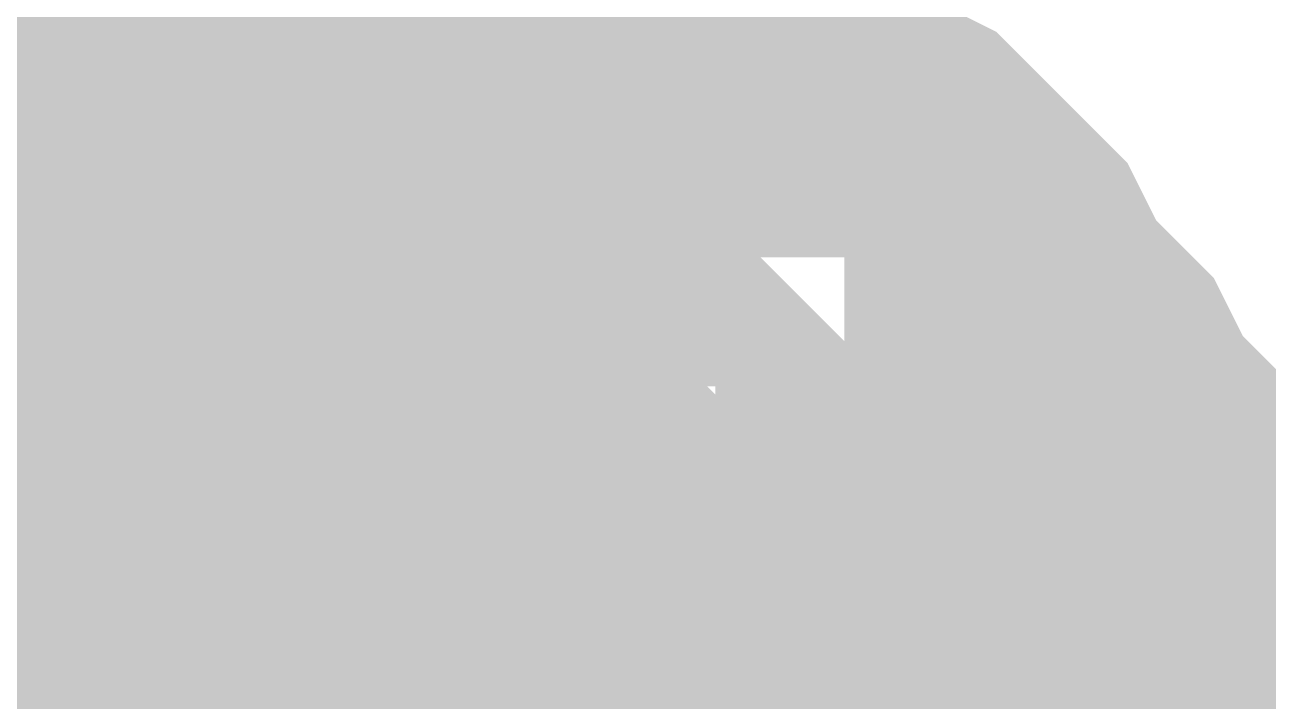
# Model space of a CAD drawing. Header units: inches. Extents: x 0 to 841, y 0 to 594.
# Drawn here: x 534.861 to 535.829, y 60.152 to 60.679 of the extents above; entities that cross this region are included whole.
import ezdxf

# ---------------------------------------------------------------- set-up
doc = ezdxf.new("R2010")
doc.units = ezdxf.units.IN
doc.layers.add('Sheet', color=255, linetype='Continuous')

msp = doc.modelspace()

# ---------------------------------------------------------------- linework, layer by layer
at = {"layer": 'Sheet'}
for points in [[(535.01236, 59.98843, 0.7493, 0.7493, 0), (535.01236, 64.99682, 0.7493, 0.7493, 0)], [(534.6755, 60.68466, 0.29972, 0.29972, 0), (534.72041, 60.68466, 0.29972, 0.29972, 0), (534.74287, 60.70712, 0.29972, 0.29972, 0), (534.78779, 60.70712, 0.29972, 0.29972, 0), (534.81024, 60.72958, 0.29972, 0.29972, 0), (534.85516, 60.72958, 0.29972, 0.29972, 0), (534.90007, 60.75204, 0.29972, 0.29972, 0), (534.92253, 60.75204, 0.29972, 0.29972, 0), (534.96745, 60.75204, 0.29972, 0.29972, 0), (535.01236, 60.75204, 0.29972, 0.29972, 0)], [(534.6755, 60.68466, 0.29972, 0.29972, 0), (534.72041, 60.68466, 0.29972, 0.29972, 0), (534.74287, 60.70712, 0.29972, 0.29972, 0), (534.78779, 60.70712, 0.29972, 0.29972, 0), (534.81024, 60.72958, 0.29972, 0.29972, 0), (534.85516, 60.72958, 0.29972, 0.29972, 0), (534.90007, 60.75204, 0.29972, 0.29972, 0), (534.92253, 60.75204, 0.29972, 0.29972, 0), (534.96745, 60.75204, 0.29972, 0.29972, 0), (535.01236, 60.75204, 0.29972, 0.29972, 0)], [(534.6755, 60.68466, 0.29972, 0.29972, 0), (534.72041, 60.68466, 0.29972, 0.29972, 0), (534.74287, 60.70712, 0.29972, 0.29972, 0), (534.78779, 60.70712, 0.29972, 0.29972, 0), (534.81024, 60.72958, 0.29972, 0.29972, 0), (534.85516, 60.72958, 0.29972, 0.29972, 0), (534.90007, 60.75204, 0.29972, 0.29972, 0), (534.92253, 60.75204, 0.29972, 0.29972, 0), (534.96745, 60.75204, 0.29972, 0.29972, 0), (535.01236, 60.75204, 0.29972, 0.29972, 0)], [(535.01236, 60.75204, 0.29972, 0.29972, 0), (535.01236, 60.75204, 0.29972, 0.29972, 0)], [(535.01236, 60.75204, 0.29972, 0.29972, 0), (535.05728, 60.75204, 0.29972, 0.29972, 0), (535.07974, 60.75204, 0.29972, 0.29972, 0), (535.12465, 60.75204, 0.29972, 0.29972, 0), (535.16957, 60.72958, 0.29972, 0.29972, 0), (535.19203, 60.72958, 0.29972, 0.29972, 0), (535.23694, 60.70712, 0.29972, 0.29972, 0), (535.2594, 60.70712, 0.29972, 0.29972, 0), (535.30431, 60.68466, 0.29972, 0.29972, 0), (535.32677, 60.68466, 0.29972, 0.29972, 0), (535.37169, 60.66221, 0.29972, 0.29972, 0), (535.39415, 60.63975, 0.29972, 0.29972, 0), (535.43906, 60.61729, 0.29972, 0.29972, 0), (535.46152, 60.59483, 0.29972, 0.29972, 0), (535.48398, 60.57237, 0.29972, 0.29972, 0), (535.52889, 60.54991, 0.29972, 0.29972, 0), (535.55135, 60.52745, 0.29972, 0.29972, 0), (535.57381, 60.50499, 0.29972, 0.29972, 0), (535.59627, 60.48253, 0.29972, 0.29972, 0), (535.61872, 60.43761, 0.29972, 0.29972, 0), (535.64118, 60.41515, 0.29972, 0.29972, 0), (535.66364, 60.3927, 0.29972, 0.29972, 0), (535.6861, 60.34778, 0.29972, 0.29972, 0), (535.70856, 60.32532, 0.29972, 0.29972, 0), (535.70856, 60.2804, 0.29972, 0.29972, 0), (535.73101, 60.25794, 0.29972, 0.29972, 0), (535.73101, 60.21302, 0.29972, 0.29972, 0), (535.75347, 60.19056, 0.29972, 0.29972, 0), (535.75347, 60.14564, 0.29972, 0.29972, 0), (535.77593, 60.10073, 0.29972, 0.29972, 0), (535.77593, 60.07827, 0.29972, 0.29972, 0), (535.77593, 60.03335, 0.29972, 0.29972, 0), (535.77593, 59.98843, 0.29972, 0.29972, 0)], [(535.01236, 60.75204, 0.29972, 0.29972, 0), (535.01236, 60.75204, 0.29972, 0.29972, 0)], [(535.01236, 60.75204, 0.29972, 0.29972, 0), (535.05728, 60.75204, 0.29972, 0.29972, 0), (535.07974, 60.75204, 0.29972, 0.29972, 0), (535.12465, 60.75204, 0.29972, 0.29972, 0), (535.16957, 60.72958, 0.29972, 0.29972, 0), (535.19203, 60.72958, 0.29972, 0.29972, 0), (535.23694, 60.70712, 0.29972, 0.29972, 0), (535.2594, 60.70712, 0.29972, 0.29972, 0), (535.30431, 60.68466, 0.29972, 0.29972, 0), (535.32677, 60.68466, 0.29972, 0.29972, 0), (535.37169, 60.66221, 0.29972, 0.29972, 0), (535.39415, 60.63975, 0.29972, 0.29972, 0), (535.43906, 60.61729, 0.29972, 0.29972, 0), (535.46152, 60.59483, 0.29972, 0.29972, 0), (535.48398, 60.57237, 0.29972, 0.29972, 0), (535.52889, 60.54991, 0.29972, 0.29972, 0), (535.55135, 60.52745, 0.29972, 0.29972, 0), (535.57381, 60.50499, 0.29972, 0.29972, 0), (535.59627, 60.48253, 0.29972, 0.29972, 0), (535.61872, 60.43761, 0.29972, 0.29972, 0), (535.64118, 60.41515, 0.29972, 0.29972, 0), (535.66364, 60.3927, 0.29972, 0.29972, 0), (535.6861, 60.34778, 0.29972, 0.29972, 0), (535.70856, 60.32532, 0.29972, 0.29972, 0), (535.70856, 60.2804, 0.29972, 0.29972, 0), (535.73101, 60.25794, 0.29972, 0.29972, 0), (535.73101, 60.21302, 0.29972, 0.29972, 0), (535.75347, 60.19056, 0.29972, 0.29972, 0), (535.75347, 60.14564, 0.29972, 0.29972, 0), (535.77593, 60.10073, 0.29972, 0.29972, 0), (535.77593, 60.07827, 0.29972, 0.29972, 0), (535.77593, 60.03335, 0.29972, 0.29972, 0), (535.77593, 59.98843, 0.29972, 0.29972, 0)], [(535.01236, 60.75204, 0.29972, 0.29972, 0), (535.01236, 60.75204, 0.29972, 0.29972, 0)], [(535.01236, 60.75204, 0.29972, 0.29972, 0), (535.05728, 60.75204, 0.29972, 0.29972, 0), (535.07974, 60.75204, 0.29972, 0.29972, 0), (535.12465, 60.75204, 0.29972, 0.29972, 0), (535.16957, 60.72958, 0.29972, 0.29972, 0), (535.19203, 60.72958, 0.29972, 0.29972, 0), (535.23694, 60.70712, 0.29972, 0.29972, 0), (535.2594, 60.70712, 0.29972, 0.29972, 0), (535.30431, 60.68466, 0.29972, 0.29972, 0), (535.32677, 60.68466, 0.29972, 0.29972, 0), (535.37169, 60.66221, 0.29972, 0.29972, 0), (535.39415, 60.63975, 0.29972, 0.29972, 0), (535.43906, 60.61729, 0.29972, 0.29972, 0), (535.46152, 60.59483, 0.29972, 0.29972, 0), (535.48398, 60.57237, 0.29972, 0.29972, 0), (535.52889, 60.54991, 0.29972, 0.29972, 0), (535.55135, 60.52745, 0.29972, 0.29972, 0), (535.57381, 60.50499, 0.29972, 0.29972, 0), (535.59627, 60.48253, 0.29972, 0.29972, 0), (535.61872, 60.43761, 0.29972, 0.29972, 0), (535.64118, 60.41515, 0.29972, 0.29972, 0), (535.66364, 60.3927, 0.29972, 0.29972, 0), (535.6861, 60.34778, 0.29972, 0.29972, 0), (535.70856, 60.32532, 0.29972, 0.29972, 0), (535.70856, 60.2804, 0.29972, 0.29972, 0), (535.73101, 60.25794, 0.29972, 0.29972, 0), (535.73101, 60.21302, 0.29972, 0.29972, 0), (535.75347, 60.19056, 0.29972, 0.29972, 0), (535.75347, 60.14564, 0.29972, 0.29972, 0), (535.77593, 60.10073, 0.29972, 0.29972, 0), (535.77593, 60.07827, 0.29972, 0.29972, 0), (535.77593, 60.03335, 0.29972, 0.29972, 0), (535.77593, 59.98843, 0.29972, 0.29972, 0)], [(535.19203, 60.72958, 0.09906, 0.09906, 0), (535.23694, 60.70712, 0.09906, 0.09906, 0), (535.2594, 60.70712, 0.09906, 0.09906, 0), (535.30431, 60.68466, 0.09906, 0.09906, 0), (535.32677, 60.68466, 0.09906, 0.09906, 0), (535.37169, 60.66221, 0.09906, 0.09906, 0), (535.39415, 60.63975, 0.09906, 0.09906, 0), (535.43906, 60.61729, 0.09906, 0.09906, 0), (535.46152, 60.59483, 0.09906, 0.09906, 0), (535.48398, 60.57237, 0.09906, 0.09906, 0), (535.52889, 60.54991, 0.09906, 0.09906, 0), (535.55135, 60.52745, 0.09906, 0.09906, 0), (535.57381, 60.50499, 0.09906, 0.09906, 0), (535.59627, 60.48253, 0.09906, 0.09906, 0), (535.61872, 60.43761, 0.09906, 0.09906, 0), (535.64118, 60.41515, 0.09906, 0.09906, 0), (535.66364, 60.3927, 0.09906, 0.09906, 0), (535.6861, 60.34778, 0.09906, 0.09906, 0), (535.70856, 60.32532, 0.09906, 0.09906, 0), (535.70856, 60.2804, 0.09906, 0.09906, 0), (535.73101, 60.25794, 0.09906, 0.09906, 0), (535.73101, 60.21302, 0.09906, 0.09906, 0), (535.75347, 60.19056, 0.09906, 0.09906, 0), (535.75347, 60.14564, 0.09906, 0.09906, 0), (535.77593, 60.10073, 0.09906, 0.09906, 0)], [(535.19203, 60.72958, 0.09906, 0.09906, 0), (535.23694, 60.70712, 0.09906, 0.09906, 0), (535.2594, 60.70712, 0.09906, 0.09906, 0), (535.30431, 60.68466, 0.09906, 0.09906, 0), (535.32677, 60.68466, 0.09906, 0.09906, 0), (535.37169, 60.66221, 0.09906, 0.09906, 0), (535.39415, 60.63975, 0.09906, 0.09906, 0), (535.43906, 60.61729, 0.09906, 0.09906, 0), (535.46152, 60.59483, 0.09906, 0.09906, 0), (535.48398, 60.57237, 0.09906, 0.09906, 0), (535.52889, 60.54991, 0.09906, 0.09906, 0), (535.55135, 60.52745, 0.09906, 0.09906, 0), (535.57381, 60.50499, 0.09906, 0.09906, 0), (535.59627, 60.48253, 0.09906, 0.09906, 0), (535.61872, 60.43761, 0.09906, 0.09906, 0), (535.64118, 60.41515, 0.09906, 0.09906, 0), (535.66364, 60.3927, 0.09906, 0.09906, 0), (535.6861, 60.34778, 0.09906, 0.09906, 0), (535.70856, 60.32532, 0.09906, 0.09906, 0), (535.70856, 60.2804, 0.09906, 0.09906, 0), (535.73101, 60.25794, 0.09906, 0.09906, 0), (535.73101, 60.21302, 0.09906, 0.09906, 0), (535.75347, 60.19056, 0.09906, 0.09906, 0), (535.75347, 60.14564, 0.09906, 0.09906, 0), (535.77593, 60.10073, 0.09906, 0.09906, 0)], [(535.19203, 60.72958, 0.09906, 0.09906, 0), (535.23694, 60.70712, 0.09906, 0.09906, 0), (535.2594, 60.70712, 0.09906, 0.09906, 0), (535.30431, 60.68466, 0.09906, 0.09906, 0), (535.32677, 60.68466, 0.09906, 0.09906, 0), (535.37169, 60.66221, 0.09906, 0.09906, 0), (535.39415, 60.63975, 0.09906, 0.09906, 0), (535.43906, 60.61729, 0.09906, 0.09906, 0), (535.46152, 60.59483, 0.09906, 0.09906, 0), (535.48398, 60.57237, 0.09906, 0.09906, 0), (535.52889, 60.54991, 0.09906, 0.09906, 0), (535.55135, 60.52745, 0.09906, 0.09906, 0), (535.57381, 60.50499, 0.09906, 0.09906, 0), (535.59627, 60.48253, 0.09906, 0.09906, 0), (535.61872, 60.43761, 0.09906, 0.09906, 0), (535.64118, 60.41515, 0.09906, 0.09906, 0), (535.66364, 60.3927, 0.09906, 0.09906, 0), (535.6861, 60.34778, 0.09906, 0.09906, 0), (535.70856, 60.32532, 0.09906, 0.09906, 0), (535.70856, 60.2804, 0.09906, 0.09906, 0), (535.73101, 60.25794, 0.09906, 0.09906, 0), (535.73101, 60.21302, 0.09906, 0.09906, 0), (535.75347, 60.19056, 0.09906, 0.09906, 0), (535.75347, 60.14564, 0.09906, 0.09906, 0), (535.77593, 60.10073, 0.09906, 0.09906, 0)], [(534.69795, 60.41515, 0.29972, 0.29972, 0), (534.72041, 60.41515, 0.29972, 0.29972, 0), (534.74287, 60.43761, 0.29972, 0.29972, 0), (534.76533, 60.43761, 0.29972, 0.29972, 0), (534.78779, 60.46007, 0.29972, 0.29972, 0), (534.81024, 60.46007, 0.29972, 0.29972, 0), (534.8327, 60.48253, 0.29972, 0.29972, 0), (534.85516, 60.48253, 0.29972, 0.29972, 0), (534.87762, 60.48253, 0.29972, 0.29972, 0), (534.90007, 60.50499, 0.29972, 0.29972, 0), (534.92253, 60.50499, 0.29972, 0.29972, 0), (534.96745, 60.50499, 0.29972, 0.29972, 0), (534.98991, 60.50499, 0.29972, 0.29972, 0), (535.01236, 60.50499, 0.29972, 0.29972, 0)], [(534.69795, 60.41515, 0.29972, 0.29972, 0), (534.72041, 60.41515, 0.29972, 0.29972, 0), (534.74287, 60.43761, 0.29972, 0.29972, 0), (534.76533, 60.43761, 0.29972, 0.29972, 0), (534.78779, 60.46007, 0.29972, 0.29972, 0), (534.81024, 60.46007, 0.29972, 0.29972, 0), (534.8327, 60.48253, 0.29972, 0.29972, 0), (534.85516, 60.48253, 0.29972, 0.29972, 0), (534.87762, 60.48253, 0.29972, 0.29972, 0), (534.90007, 60.50499, 0.29972, 0.29972, 0), (534.92253, 60.50499, 0.29972, 0.29972, 0), (534.96745, 60.50499, 0.29972, 0.29972, 0), (534.98991, 60.50499, 0.29972, 0.29972, 0), (535.01236, 60.50499, 0.29972, 0.29972, 0)], [(534.69795, 60.41515, 0.29972, 0.29972, 0), (534.72041, 60.41515, 0.29972, 0.29972, 0), (534.74287, 60.43761, 0.29972, 0.29972, 0), (534.76533, 60.43761, 0.29972, 0.29972, 0), (534.78779, 60.46007, 0.29972, 0.29972, 0), (534.81024, 60.46007, 0.29972, 0.29972, 0), (534.8327, 60.48253, 0.29972, 0.29972, 0), (534.85516, 60.48253, 0.29972, 0.29972, 0), (534.87762, 60.48253, 0.29972, 0.29972, 0), (534.90007, 60.50499, 0.29972, 0.29972, 0), (534.92253, 60.50499, 0.29972, 0.29972, 0), (534.96745, 60.50499, 0.29972, 0.29972, 0), (534.98991, 60.50499, 0.29972, 0.29972, 0), (535.01236, 60.50499, 0.29972, 0.29972, 0)], [(535.01236, 60.50499, 0.29972, 0.29972, 0), (535.01236, 60.50499, 0.29972, 0.29972, 0)], [(535.01236, 60.50499, 0.29972, 0.29972, 0), (535.03482, 60.50499, 0.29972, 0.29972, 0), (535.05728, 60.50499, 0.29972, 0.29972, 0), (535.07974, 60.50499, 0.29972, 0.29972, 0), (535.10219, 60.50499, 0.29972, 0.29972, 0), (535.12465, 60.48253, 0.29972, 0.29972, 0), (535.14711, 60.48253, 0.29972, 0.29972, 0), (535.19203, 60.48253, 0.29972, 0.29972, 0), (535.21448, 60.46007, 0.29972, 0.29972, 0), (535.21448, 60.46007, 0.29972, 0.29972, 0), (535.23694, 60.43761, 0.29972, 0.29972, 0), (535.2594, 60.43761, 0.29972, 0.29972, 0), (535.28186, 60.41515, 0.29972, 0.29972, 0), (535.30431, 60.41515, 0.29972, 0.29972, 0), (535.32677, 60.3927, 0.29972, 0.29972, 0), (535.34923, 60.37024, 0.29972, 0.29972, 0), (535.34923, 60.34778, 0.29972, 0.29972, 0), (535.37169, 60.34778, 0.29972, 0.29972, 0), (535.39415, 60.32532, 0.29972, 0.29972, 0), (535.4166, 60.30286, 0.29972, 0.29972, 0), (535.4166, 60.2804, 0.29972, 0.29972, 0), (535.43906, 60.25794, 0.29972, 0.29972, 0), (535.43906, 60.23548, 0.29972, 0.29972, 0), (535.46152, 60.21302, 0.29972, 0.29972, 0), (535.46152, 60.19056, 0.29972, 0.29972, 0), (535.48398, 60.1681, 0.29972, 0.29972, 0), (535.48398, 60.14564, 0.29972, 0.29972, 0), (535.48398, 60.12319, 0.29972, 0.29972, 0), (535.50644, 60.10073, 0.29972, 0.29972, 0), (535.50644, 60.07827, 0.29972, 0.29972, 0), (535.50644, 60.03335, 0.29972, 0.29972, 0), (535.50644, 60.01089, 0.29972, 0.29972, 0), (535.50644, 59.98843, 0.29972, 0.29972, 0)], [(535.01236, 60.50499, 0.29972, 0.29972, 0), (535.01236, 60.50499, 0.29972, 0.29972, 0)], [(535.01236, 60.50499, 0.29972, 0.29972, 0), (535.03482, 60.50499, 0.29972, 0.29972, 0), (535.05728, 60.50499, 0.29972, 0.29972, 0), (535.07974, 60.50499, 0.29972, 0.29972, 0), (535.10219, 60.50499, 0.29972, 0.29972, 0), (535.12465, 60.48253, 0.29972, 0.29972, 0), (535.14711, 60.48253, 0.29972, 0.29972, 0), (535.19203, 60.48253, 0.29972, 0.29972, 0), (535.21448, 60.46007, 0.29972, 0.29972, 0), (535.21448, 60.46007, 0.29972, 0.29972, 0), (535.23694, 60.43761, 0.29972, 0.29972, 0), (535.2594, 60.43761, 0.29972, 0.29972, 0), (535.28186, 60.41515, 0.29972, 0.29972, 0), (535.30431, 60.41515, 0.29972, 0.29972, 0), (535.32677, 60.3927, 0.29972, 0.29972, 0), (535.34923, 60.37024, 0.29972, 0.29972, 0), (535.34923, 60.34778, 0.29972, 0.29972, 0), (535.37169, 60.34778, 0.29972, 0.29972, 0), (535.39415, 60.32532, 0.29972, 0.29972, 0), (535.4166, 60.30286, 0.29972, 0.29972, 0), (535.4166, 60.2804, 0.29972, 0.29972, 0), (535.43906, 60.25794, 0.29972, 0.29972, 0), (535.43906, 60.23548, 0.29972, 0.29972, 0), (535.46152, 60.21302, 0.29972, 0.29972, 0), (535.46152, 60.19056, 0.29972, 0.29972, 0), (535.48398, 60.1681, 0.29972, 0.29972, 0), (535.48398, 60.14564, 0.29972, 0.29972, 0), (535.48398, 60.12319, 0.29972, 0.29972, 0), (535.50644, 60.10073, 0.29972, 0.29972, 0), (535.50644, 60.07827, 0.29972, 0.29972, 0), (535.50644, 60.03335, 0.29972, 0.29972, 0), (535.50644, 60.01089, 0.29972, 0.29972, 0), (535.50644, 59.98843, 0.29972, 0.29972, 0)], [(535.01236, 60.50499, 0.29972, 0.29972, 0), (535.01236, 60.50499, 0.29972, 0.29972, 0)], [(535.01236, 60.50499, 0.29972, 0.29972, 0), (535.03482, 60.50499, 0.29972, 0.29972, 0), (535.05728, 60.50499, 0.29972, 0.29972, 0), (535.07974, 60.50499, 0.29972, 0.29972, 0), (535.10219, 60.50499, 0.29972, 0.29972, 0), (535.12465, 60.48253, 0.29972, 0.29972, 0), (535.14711, 60.48253, 0.29972, 0.29972, 0), (535.19203, 60.48253, 0.29972, 0.29972, 0), (535.21448, 60.46007, 0.29972, 0.29972, 0), (535.21448, 60.46007, 0.29972, 0.29972, 0), (535.23694, 60.43761, 0.29972, 0.29972, 0), (535.2594, 60.43761, 0.29972, 0.29972, 0), (535.28186, 60.41515, 0.29972, 0.29972, 0), (535.30431, 60.41515, 0.29972, 0.29972, 0), (535.32677, 60.3927, 0.29972, 0.29972, 0), (535.34923, 60.37024, 0.29972, 0.29972, 0), (535.34923, 60.34778, 0.29972, 0.29972, 0), (535.37169, 60.34778, 0.29972, 0.29972, 0), (535.39415, 60.32532, 0.29972, 0.29972, 0), (535.4166, 60.30286, 0.29972, 0.29972, 0), (535.4166, 60.2804, 0.29972, 0.29972, 0), (535.43906, 60.25794, 0.29972, 0.29972, 0), (535.43906, 60.23548, 0.29972, 0.29972, 0), (535.46152, 60.21302, 0.29972, 0.29972, 0), (535.46152, 60.19056, 0.29972, 0.29972, 0), (535.48398, 60.1681, 0.29972, 0.29972, 0), (535.48398, 60.14564, 0.29972, 0.29972, 0), (535.48398, 60.12319, 0.29972, 0.29972, 0), (535.50644, 60.10073, 0.29972, 0.29972, 0), (535.50644, 60.07827, 0.29972, 0.29972, 0), (535.50644, 60.03335, 0.29972, 0.29972, 0), (535.50644, 60.01089, 0.29972, 0.29972, 0), (535.50644, 59.98843, 0.29972, 0.29972, 0)], [(534.81024, 60.46007, 0.09906, 0.09906, 0), (534.8327, 60.48253, 0.09906, 0.09906, 0), (534.85516, 60.48253, 0.09906, 0.09906, 0), (534.87762, 60.48253, 0.09906, 0.09906, 0), (534.90007, 60.50499, 0.09906, 0.09906, 0), (534.92253, 60.50499, 0.09906, 0.09906, 0), (534.96745, 60.50499, 0.09906, 0.09906, 0), (534.98991, 60.50499, 0.09906, 0.09906, 0), (535.01236, 60.50499, 0.09906, 0.09906, 0)], [(534.81024, 60.46007, 0.09906, 0.09906, 0), (534.8327, 60.48253, 0.09906, 0.09906, 0), (534.85516, 60.48253, 0.09906, 0.09906, 0), (534.87762, 60.48253, 0.09906, 0.09906, 0), (534.90007, 60.50499, 0.09906, 0.09906, 0), (534.92253, 60.50499, 0.09906, 0.09906, 0), (534.96745, 60.50499, 0.09906, 0.09906, 0), (534.98991, 60.50499, 0.09906, 0.09906, 0), (535.01236, 60.50499, 0.09906, 0.09906, 0)], [(534.81024, 60.46007, 0.09906, 0.09906, 0), (534.8327, 60.48253, 0.09906, 0.09906, 0), (534.85516, 60.48253, 0.09906, 0.09906, 0), (534.87762, 60.48253, 0.09906, 0.09906, 0), (534.90007, 60.50499, 0.09906, 0.09906, 0), (534.92253, 60.50499, 0.09906, 0.09906, 0), (534.96745, 60.50499, 0.09906, 0.09906, 0), (534.98991, 60.50499, 0.09906, 0.09906, 0), (535.01236, 60.50499, 0.09906, 0.09906, 0)], [(535.01236, 60.50499, 0.09906, 0.09906, 0), (535.01236, 60.50499, 0.09906, 0.09906, 0)], [(535.01236, 60.50499, 0.09906, 0.09906, 0), (535.03482, 60.50499, 0.09906, 0.09906, 0), (535.05728, 60.50499, 0.09906, 0.09906, 0), (535.07974, 60.50499, 0.09906, 0.09906, 0), (535.10219, 60.50499, 0.09906, 0.09906, 0), (535.12465, 60.48253, 0.09906, 0.09906, 0), (535.14711, 60.48253, 0.09906, 0.09906, 0), (535.19203, 60.48253, 0.09906, 0.09906, 0), (535.21448, 60.46007, 0.09906, 0.09906, 0), (535.21448, 60.46007, 0.09906, 0.09906, 0), (535.23694, 60.43761, 0.09906, 0.09906, 0), (535.2594, 60.43761, 0.09906, 0.09906, 0), (535.28186, 60.41515, 0.09906, 0.09906, 0), (535.30431, 60.41515, 0.09906, 0.09906, 0), (535.32677, 60.3927, 0.09906, 0.09906, 0), (535.34923, 60.37024, 0.09906, 0.09906, 0), (535.34923, 60.34778, 0.09906, 0.09906, 0), (535.37169, 60.34778, 0.09906, 0.09906, 0), (535.39415, 60.32532, 0.09906, 0.09906, 0), (535.4166, 60.30286, 0.09906, 0.09906, 0), (535.4166, 60.2804, 0.09906, 0.09906, 0), (535.43906, 60.25794, 0.09906, 0.09906, 0), (535.43906, 60.23548, 0.09906, 0.09906, 0), (535.46152, 60.21302, 0.09906, 0.09906, 0), (535.46152, 60.19056, 0.09906, 0.09906, 0), (535.48398, 60.1681, 0.09906, 0.09906, 0), (535.48398, 60.14564, 0.09906, 0.09906, 0), (535.48398, 60.12319, 0.09906, 0.09906, 0), (535.50644, 60.10073, 0.09906, 0.09906, 0)], [(535.01236, 60.50499, 0.09906, 0.09906, 0), (535.01236, 60.50499, 0.09906, 0.09906, 0)], [(535.01236, 60.50499, 0.09906, 0.09906, 0), (535.03482, 60.50499, 0.09906, 0.09906, 0), (535.05728, 60.50499, 0.09906, 0.09906, 0), (535.07974, 60.50499, 0.09906, 0.09906, 0), (535.10219, 60.50499, 0.09906, 0.09906, 0), (535.12465, 60.48253, 0.09906, 0.09906, 0), (535.14711, 60.48253, 0.09906, 0.09906, 0), (535.19203, 60.48253, 0.09906, 0.09906, 0), (535.21448, 60.46007, 0.09906, 0.09906, 0), (535.21448, 60.46007, 0.09906, 0.09906, 0), (535.23694, 60.43761, 0.09906, 0.09906, 0), (535.2594, 60.43761, 0.09906, 0.09906, 0), (535.28186, 60.41515, 0.09906, 0.09906, 0), (535.30431, 60.41515, 0.09906, 0.09906, 0), (535.32677, 60.3927, 0.09906, 0.09906, 0), (535.34923, 60.37024, 0.09906, 0.09906, 0), (535.34923, 60.34778, 0.09906, 0.09906, 0), (535.37169, 60.34778, 0.09906, 0.09906, 0), (535.39415, 60.32532, 0.09906, 0.09906, 0), (535.4166, 60.30286, 0.09906, 0.09906, 0), (535.4166, 60.2804, 0.09906, 0.09906, 0), (535.43906, 60.25794, 0.09906, 0.09906, 0), (535.43906, 60.23548, 0.09906, 0.09906, 0), (535.46152, 60.21302, 0.09906, 0.09906, 0), (535.46152, 60.19056, 0.09906, 0.09906, 0), (535.48398, 60.1681, 0.09906, 0.09906, 0), (535.48398, 60.14564, 0.09906, 0.09906, 0), (535.48398, 60.12319, 0.09906, 0.09906, 0), (535.50644, 60.10073, 0.09906, 0.09906, 0)], [(535.01236, 60.50499, 0.09906, 0.09906, 0), (535.01236, 60.50499, 0.09906, 0.09906, 0)], [(535.01236, 60.50499, 0.09906, 0.09906, 0), (535.03482, 60.50499, 0.09906, 0.09906, 0), (535.05728, 60.50499, 0.09906, 0.09906, 0), (535.07974, 60.50499, 0.09906, 0.09906, 0), (535.10219, 60.50499, 0.09906, 0.09906, 0), (535.12465, 60.48253, 0.09906, 0.09906, 0), (535.14711, 60.48253, 0.09906, 0.09906, 0), (535.19203, 60.48253, 0.09906, 0.09906, 0), (535.21448, 60.46007, 0.09906, 0.09906, 0), (535.21448, 60.46007, 0.09906, 0.09906, 0), (535.23694, 60.43761, 0.09906, 0.09906, 0), (535.2594, 60.43761, 0.09906, 0.09906, 0), (535.28186, 60.41515, 0.09906, 0.09906, 0), (535.30431, 60.41515, 0.09906, 0.09906, 0), (535.32677, 60.3927, 0.09906, 0.09906, 0), (535.34923, 60.37024, 0.09906, 0.09906, 0), (535.34923, 60.34778, 0.09906, 0.09906, 0), (535.37169, 60.34778, 0.09906, 0.09906, 0), (535.39415, 60.32532, 0.09906, 0.09906, 0), (535.4166, 60.30286, 0.09906, 0.09906, 0), (535.4166, 60.2804, 0.09906, 0.09906, 0), (535.43906, 60.25794, 0.09906, 0.09906, 0), (535.43906, 60.23548, 0.09906, 0.09906, 0), (535.46152, 60.21302, 0.09906, 0.09906, 0), (535.46152, 60.19056, 0.09906, 0.09906, 0), (535.48398, 60.1681, 0.09906, 0.09906, 0), (535.48398, 60.14564, 0.09906, 0.09906, 0), (535.48398, 60.12319, 0.09906, 0.09906, 0), (535.50644, 60.10073, 0.09906, 0.09906, 0)], [(515.00246, 59.98843, 0.7493, 0.7493, 0), (520.01055, 59.98843, 0.7493, 0.7493, 0), (535.01236, 59.98843, 0.7493, 0.7493, 0), (554.99981, 59.98843, 0.7493, 0.7493, 0)], [(535.01236, 59.98843, 0.7493, 0.7493, 0), (535.01236, 57.49546, 0.7493, 0.7493, 0)]]:
    msp.add_lwpolyline(points, format="xyseb", dxfattribs=at)
msp.add_lwpolyline([(534.74602, 60, 0.508, 0.508, 1), (535.25402, 60, 0.508, 0.508, 1)], format="xyseb", close=True, dxfattribs=at)

doc.saveas('drawing.dxf')
